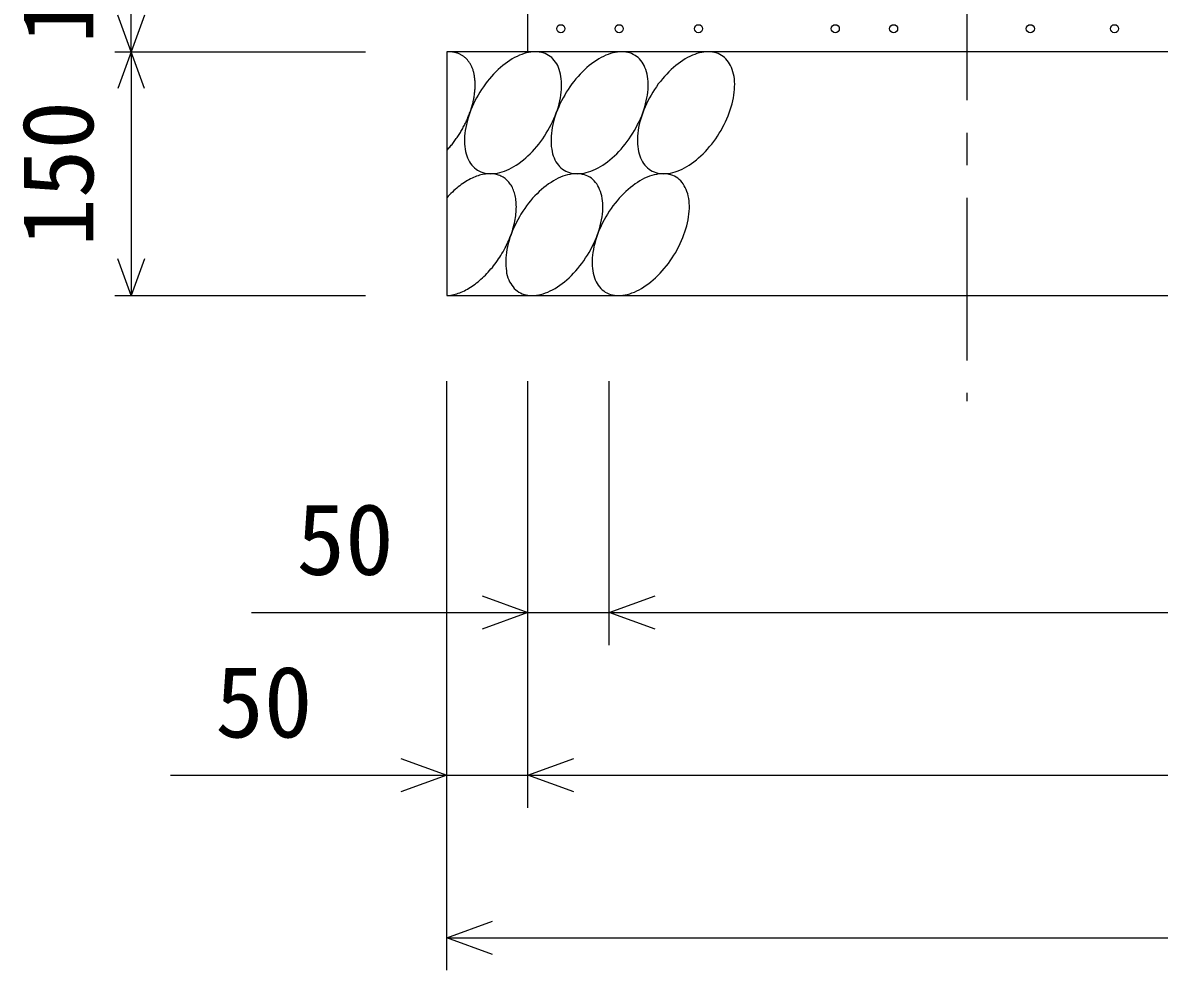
# Model space of a CAD drawing. Units: millimetres, scale not verified. Extents: x -16800 to 16800, y -5940 to 5940.
# Drawn here: x 8969 to 9668, y 2184 to 2766 of the extents above; entities that cross this region are included whole.
import ezdxf
from ezdxf.enums import TextEntityAlignment as Align

# ---------------------------------------------------------------- set-up
doc = ezdxf.new("R2010")
doc.units = ezdxf.units.MM
doc.header["$LTSCALE"] = 20
doc.linetypes.add('CHAIN1', pattern=[8, 5, -1, 1, -1])
for name, color, linetype, lineweight in [('0-0_DIM', 7, 'Continuous', 25), ('0-2_HATCH', 6, 'Continuous', 25), ('0-5_OUTLINE', 3, 'Continuous', 25)]:
    doc.layers.add(name, color=color, linetype=linetype, lineweight=lineweight)
doc.styles.add('ＭＳ ゴシック', font='')
doc.styles.get('ＭＳ ゴシック').set_extended_font_data('MS Gothic')

msp = doc.modelspace()

# ---------------------------------------------------------------- linework, layer by layer
at = {"layer": '0-0_DIM', "linetype": 'CHAIN1'}
msp.add_line((9550, 3618.77), (9550, 2533.77), dxfattribs=at)
at = {"layer": '0-0_DIM'}
for p, q in [((9035.8, 2748.62), (9035.8, 2848.62)), ((9025.8, 2748.62), (9180, 2748.62)), ((9035.8, 2748.62), (9035.8, 2598.62)), ((9025.8, 2598.62), (9180, 2598.62)), ((9230, 2183.61), (9230, 2545.95)), ((9280, 2283.61), (9280, 2545.95)), ((9330, 2383.61), (9330, 2545.95)), ((9110, 2403.61), (9330, 2403.61)), ((9330, 2403.61), (10120, 2403.61)), ((9060, 2303.61), (9280, 2303.61)), ((9280, 2303.61), (10170, 2303.61)), ((9230, 2203.61), (10220, 2203.61))]:
    msp.add_line(p, q, dxfattribs=at)
for points in [[(9044.01, 2771.17), (9035.8, 2748.62), (9027.59, 2771.17)], [(9044.01, 2726.07), (9035.8, 2748.62), (9027.59, 2726.07)], [(9044.01, 2621.17), (9035.8, 2598.62), (9027.59, 2621.17)], [(9251.81, 2413.87), (9280, 2403.61), (9251.81, 2393.34)], [(9358.19, 2393.34), (9330, 2403.61), (9358.19, 2413.87)], [(9201.81, 2313.87), (9230, 2303.61), (9201.81, 2293.34)], [(9308.19, 2293.34), (9280, 2303.61), (9308.19, 2313.87)], [(9258.19, 2193.34), (9230, 2203.61), (9258.19, 2213.87)]]:
    msp.add_lwpolyline(points, dxfattribs=at)
at = {"layer": '0-2_HATCH'}
for points in [[(9235.1, 2748.18), (9234.6, 2748.28), (9234.2, 2748.36), (9233.8, 2748.43), (9233.3, 2748.48), (9232.8, 2748.53), (9232.4, 2748.56), (9231.9, 2748.59), (9231.4, 2748.6), (9231, 2748.59), (9230.5, 2748.58), (9230, 2748.55)], [(9246.6, 2735.95), (9246.5, 2736.45), (9246.3, 2736.94), (9246.2, 2737.42), (9246, 2737.89), (9245.8, 2738.36), (9245.6, 2738.81), (9245.5, 2739.26), (9245.3, 2739.7), (9245, 2740.13), (9244.8, 2740.55), (9244.6, 2740.96), (9244.4, 2741.36), (9244.1, 2741.75), (9243.9, 2742.13), (9243.6, 2742.5), (9243.3, 2742.86), (9243.1, 2743.21), (9242.8, 2743.56), (9242.5, 2743.89), (9242.2, 2744.21), (9241.9, 2744.52), (9241.6, 2744.81), (9241.2, 2745.1), (9240.9, 2745.38), (9240.6, 2745.65), (9240.2, 2745.9), (9239.9, 2746.15), (9239.5, 2746.38), (9239.1, 2746.6), (9238.7, 2746.81), (9238.4, 2747.01), (9238, 2747.2), (9237.6, 2747.37), (9237.2, 2747.54), (9236.8, 2747.69), (9236.4, 2747.83), (9235.9, 2747.96), (9235.5, 2748.08), (9235.1, 2748.18)], [(9292.7, 2746.4), (9291.6, 2746.98), (9290.5, 2747.47), (9289.4, 2747.88), (9288.3, 2748.19), (9287, 2748.42), (9285.8, 2748.55), (9284.5, 2748.6), (9283.2, 2748.55), (9281.8, 2748.42), (9280.4, 2748.19), (9279, 2747.88), (9277.6, 2747.47), (9276.2, 2746.98), (9274.7, 2746.41), (9273.3, 2745.74), (9271.8, 2745), (9270.3, 2744.17), (9268.9, 2743.26), (9267.4, 2742.28), (9266, 2741.22), (9264.5, 2740.09), (9263.1, 2738.88), (9261.7, 2737.61), (9260.3, 2736.28), (9258.9, 2734.89), (9257.6, 2733.44), (9256.3, 2731.93), (9255, 2730.38), (9253.8, 2728.78), (9252.6, 2727.13), (9251.5, 2725.45), (9250.4, 2723.73), (9249.3, 2721.98), (9248.4, 2720.21), (9247.4, 2718.41), (9246.5, 2716.6), (9245.7, 2714.77), (9244.9, 2712.94), (9244.2, 2711.1)], [(9345.9, 2746.4), (9344.8, 2746.98), (9343.8, 2747.47), (9342.6, 2747.88), (9341.5, 2748.19), (9340.2, 2748.42), (9339, 2748.55), (9337.7, 2748.6), (9336.4, 2748.55), (9335, 2748.42), (9333.7, 2748.19), (9332.3, 2747.88), (9330.8, 2747.47), (9329.4, 2746.98), (9327.9, 2746.41), (9326.5, 2745.74), (9325, 2745), (9323.6, 2744.17), (9322.1, 2743.26), (9320.6, 2742.28), (9319.2, 2741.22), (9317.7, 2740.09), (9316.3, 2738.88), (9314.9, 2737.61), (9313.5, 2736.28), (9312.1, 2734.89), (9310.8, 2733.44), (9309.5, 2731.93), (9308.3, 2730.38), (9307, 2728.78), (9305.8, 2727.13), (9304.7, 2725.45), (9303.6, 2723.73), (9302.6, 2721.98), (9301.6, 2720.21), (9300.6, 2718.41), (9299.7, 2716.6), (9298.9, 2714.77), (9298.2, 2712.94), (9297.4, 2711.1)], [(9399.1, 2746.4), (9398, 2746.98), (9397, 2747.47), (9395.8, 2747.88), (9394.7, 2748.19), (9393.5, 2748.42), (9392.2, 2748.55), (9390.9, 2748.6), (9389.6, 2748.55), (9388.2, 2748.42), (9386.9, 2748.19), (9385.5, 2747.88), (9384, 2747.47), (9382.6, 2746.98), (9381.2, 2746.41), (9379.7, 2745.74), (9378.2, 2745), (9376.8, 2744.17), (9375.3, 2743.26), (9373.8, 2742.28), (9372.4, 2741.22), (9370.9, 2740.09), (9369.5, 2738.88), (9368.1, 2737.61), (9366.7, 2736.28), (9365.4, 2734.89), (9364, 2733.44), (9362.7, 2731.93), (9361.5, 2730.38), (9360.2, 2728.78), (9359, 2727.13), (9357.9, 2725.45), (9356.8, 2723.73), (9355.8, 2721.98), (9354.8, 2720.21), (9353.8, 2718.41), (9352.9, 2716.6), (9352.1, 2714.77), (9351.4, 2712.94), (9350.7, 2711.1)], [(9300.1, 2734.89), (9299.7, 2736.28), (9299.3, 2737.61), (9298.8, 2738.88), (9298.3, 2740.08), (9297.7, 2741.22), (9297, 2742.28), (9296.2, 2743.26), (9295.4, 2744.17), (9294.6, 2745), (9293.6, 2745.74), (9292.7, 2746.4)], [(9353.3, 2734.89), (9352.9, 2736.28), (9352.5, 2737.61), (9352, 2738.88), (9351.5, 2740.08), (9350.9, 2741.22), (9350.2, 2742.28), (9349.4, 2743.26), (9348.6, 2744.17), (9347.8, 2745), (9346.8, 2745.74), (9345.9, 2746.4)], [(9406.5, 2734.89), (9406.1, 2736.28), (9405.7, 2737.61), (9405.2, 2738.88), (9404.7, 2740.08), (9404.1, 2741.22), (9403.4, 2742.28), (9402.6, 2743.26), (9401.8, 2744.17), (9401, 2745), (9400.1, 2745.74), (9399.1, 2746.4)], [(9244.6, 2712.11), (9244.8, 2712.78), (9245, 2713.45), (9245.3, 2714.12), (9245.5, 2714.78), (9245.6, 2715.45), (9245.8, 2716.12), (9246, 2716.78), (9246.2, 2717.44), (9246.3, 2718.1), (9246.5, 2718.76), (9246.6, 2719.41), (9246.7, 2720.07), (9246.9, 2720.72), (9247, 2721.36), (9247.1, 2722.01), (9247.1, 2722.65), (9247.2, 2723.28), (9247.3, 2723.91), (9247.4, 2724.54), (9247.4, 2725.17), (9247.5, 2725.79), (9247.5, 2726.4), (9247.5, 2727.01), (9247.5, 2727.61), (9247.5, 2728.21), (9247.5, 2728.81), (9247.5, 2729.4), (9247.5, 2729.98), (9247.5, 2730.56), (9247.4, 2731.13), (9247.4, 2731.69), (9247.3, 2732.25), (9247.2, 2732.8), (9247.1, 2733.34), (9247.1, 2733.88), (9247, 2734.41), (9246.9, 2734.93), (9246.7, 2735.44), (9246.6, 2735.95)], [(9267, 2675.79), (9268.4, 2676.45), (9269.9, 2677.2), (9271.3, 2678.02), (9272.8, 2678.93), (9274.3, 2679.92), (9275.7, 2680.98), (9277.2, 2682.11), (9278.6, 2683.31), (9280, 2684.58), (9281.4, 2685.91), (9282.7, 2687.31), (9284.1, 2688.76), (9285.4, 2690.26), (9286.6, 2691.82), (9287.9, 2693.42), (9289.1, 2695.06), (9290.2, 2696.74), (9291.3, 2698.46), (9292.3, 2700.21), (9293.3, 2701.98), (9294.3, 2703.78), (9295.2, 2705.59), (9296, 2707.42), (9296.7, 2709.26), (9297.4, 2711.1), (9298.1, 2712.94), (9298.7, 2714.77), (9299.2, 2716.6), (9299.6, 2718.41), (9300, 2720.21), (9300.3, 2721.98), (9300.5, 2723.73), (9300.6, 2725.45), (9300.7, 2727.13), (9300.7, 2728.77), (9300.7, 2730.37), (9300.5, 2731.93), (9300.3, 2733.43), (9300.1, 2734.89)], [(9320.2, 2675.79), (9321.6, 2676.45), (9323.1, 2677.2), (9324.6, 2678.02), (9326, 2678.93), (9327.5, 2679.92), (9328.9, 2680.98), (9330.4, 2682.11), (9331.8, 2683.31), (9333.2, 2684.58), (9334.6, 2685.91), (9336, 2687.31), (9337.3, 2688.76), (9338.6, 2690.26), (9339.9, 2691.82), (9341.1, 2693.42), (9342.3, 2695.06), (9343.4, 2696.74), (9344.5, 2698.46), (9345.5, 2700.21), (9346.5, 2701.98), (9347.5, 2703.78), (9348.4, 2705.59), (9349.2, 2707.42), (9350, 2709.26), (9350.7, 2711.1), (9351.3, 2712.94), (9351.9, 2714.77), (9352.4, 2716.6), (9352.8, 2718.41), (9353.2, 2720.21), (9353.5, 2721.98), (9353.7, 2723.73), (9353.9, 2725.45), (9353.9, 2727.13), (9353.9, 2728.77), (9353.9, 2730.37), (9353.8, 2731.93), (9353.6, 2733.43), (9353.3, 2734.89)], [(9373.4, 2675.79), (9374.8, 2676.45), (9376.3, 2677.2), (9377.8, 2678.02), (9379.2, 2678.93), (9380.7, 2679.92), (9382.1, 2680.98), (9383.6, 2682.11), (9385, 2683.31), (9386.4, 2684.58), (9387.8, 2685.91), (9389.2, 2687.31), (9390.5, 2688.76), (9391.8, 2690.26), (9393.1, 2691.82), (9394.3, 2693.42), (9395.5, 2695.06), (9396.6, 2696.74), (9397.7, 2698.46), (9398.8, 2700.21), (9399.8, 2701.98), (9400.7, 2703.78), (9401.6, 2705.59), (9402.4, 2707.42), (9403.2, 2709.26), (9403.9, 2711.1), (9404.5, 2712.94), (9405.1, 2714.77), (9405.6, 2716.6), (9406, 2718.41), (9406.4, 2720.21), (9406.7, 2721.98), (9406.9, 2723.73), (9407.1, 2725.45), (9407.1, 2727.13), (9407.2, 2728.77), (9407.1, 2730.37), (9407, 2731.93), (9406.8, 2733.43), (9406.5, 2734.89)], [(9230, 2687.8), (9230.5, 2688.33), (9231, 2688.86), (9231.4, 2689.41), (9231.9, 2689.96), (9232.4, 2690.51), (9232.8, 2691.08), (9233.3, 2691.65), (9233.8, 2692.22), (9234.2, 2692.81), (9234.6, 2693.39), (9235.1, 2693.99), (9235.5, 2694.59), (9235.9, 2695.19), (9236.4, 2695.8), (9236.8, 2696.42), (9237.2, 2697.04), (9237.6, 2697.66), (9238, 2698.29), (9238.4, 2698.92), (9238.7, 2699.56), (9239.1, 2700.2), (9239.5, 2700.84), (9239.9, 2701.49), (9240.2, 2702.14), (9240.6, 2702.79), (9240.9, 2703.44), (9241.2, 2704.1), (9241.6, 2704.76), (9241.9, 2705.42), (9242.2, 2706.09), (9242.5, 2706.75), (9242.8, 2707.42), (9243.1, 2708.09), (9243.3, 2708.76), (9243.6, 2709.43), (9243.9, 2710.1), (9244.1, 2710.77), (9244.4, 2711.44), (9244.6, 2712.11)], [(9244.2, 2711.1), (9243.6, 2709.26), (9243, 2707.42), (9242.5, 2705.6), (9242.1, 2703.78), (9241.7, 2701.99), (9241.4, 2700.21), (9241.2, 2698.47), (9241, 2696.75), (9241, 2695.07), (9240.9, 2693.42), (9241, 2691.82), (9241.1, 2690.26), (9241.3, 2688.76), (9241.6, 2687.31), (9242, 2685.91), (9242.4, 2684.58), (9242.9, 2683.31), (9243.4, 2682.11), (9244, 2680.98), (9244.7, 2679.92), (9245.5, 2678.93), (9246.3, 2678.03), (9247.1, 2677.2), (9248.1, 2676.45), (9249, 2675.79), (9250.1, 2675.21), (9251.1, 2674.72), (9252.3, 2674.32), (9253.4, 2674), (9254.7, 2673.78), (9255.9, 2673.64), (9257.2, 2673.6), (9258.5, 2673.64), (9259.9, 2673.78), (9261.2, 2674), (9262.6, 2674.32), (9264.1, 2674.72), (9265.5, 2675.21), (9267, 2675.79)], [(9297.4, 2711.1), (9296.8, 2709.26), (9296.2, 2707.42), (9295.7, 2705.6), (9295.3, 2703.78), (9294.9, 2701.99), (9294.6, 2700.21), (9294.4, 2698.47), (9294.3, 2696.75), (9294.2, 2695.07), (9294.2, 2693.42), (9294.2, 2691.82), (9294.3, 2690.26), (9294.6, 2688.76), (9294.8, 2687.31), (9295.2, 2685.91), (9295.6, 2684.58), (9296.1, 2683.31), (9296.6, 2682.11), (9297.2, 2680.98), (9297.9, 2679.92), (9298.7, 2678.93), (9299.5, 2678.03), (9300.3, 2677.2), (9301.3, 2676.45), (9302.2, 2675.79), (9303.3, 2675.21), (9304.3, 2674.72), (9305.5, 2674.32), (9306.6, 2674), (9307.9, 2673.78), (9309.1, 2673.64), (9310.4, 2673.6), (9311.7, 2673.64), (9313.1, 2673.78), (9314.5, 2674), (9315.9, 2674.32), (9317.3, 2674.72), (9318.7, 2675.21), (9320.2, 2675.79)], [(9350.7, 2711.1), (9350, 2709.26), (9349.4, 2707.42), (9348.9, 2705.6), (9348.5, 2703.78), (9348.1, 2701.99), (9347.8, 2700.21), (9347.6, 2698.47), (9347.5, 2696.75), (9347.4, 2695.07), (9347.4, 2693.42), (9347.4, 2691.82), (9347.6, 2690.26), (9347.8, 2688.76), (9348, 2687.31), (9348.4, 2685.91), (9348.8, 2684.58), (9349.3, 2683.31), (9349.8, 2682.11), (9350.4, 2680.98), (9351.1, 2679.92), (9351.9, 2678.93), (9352.7, 2678.03), (9353.5, 2677.2), (9354.5, 2676.45), (9355.4, 2675.79), (9356.5, 2675.21), (9357.6, 2674.72), (9358.7, 2674.32), (9359.9, 2674), (9361.1, 2673.78), (9362.3, 2673.64), (9363.6, 2673.6), (9364.9, 2673.64), (9366.3, 2673.78), (9367.7, 2674), (9369.1, 2674.32), (9370.5, 2674.72), (9371.9, 2675.21), (9373.4, 2675.79)], [(9270, 2665.84), (9269.6, 2666.55), (9269.1, 2667.22), (9268.7, 2667.87), (9268.2, 2668.48), (9267.6, 2669.06), (9267.1, 2669.61), (9266.5, 2670.12), (9265.9, 2670.61), (9265.3, 2671.05), (9264.7, 2671.46), (9264, 2671.84), (9263.4, 2672.18), (9262.7, 2672.49), (9261.9, 2672.76), (9261.2, 2672.99), (9260.4, 2673.18), (9259.7, 2673.34), (9258.9, 2673.46), (9258.1, 2673.55), (9257.2, 2673.6), (9256.4, 2673.61), (9255.6, 2673.58), (9254.7, 2673.51), (9253.8, 2673.41), (9252.9, 2673.27), (9252, 2673.1), (9251.1, 2672.88), (9250.2, 2672.63), (9249.3, 2672.35), (9248.4, 2672.03), (9247.5, 2671.67), (9246.5, 2671.28), (9245.6, 2670.85), (9244.6, 2670.39), (9243.7, 2669.89), (9242.8, 2669.36), (9241.8, 2668.8), (9240.9, 2668.2), (9239.9, 2667.57)], [(9318, 2671.41), (9316.9, 2671.99), (9315.9, 2672.48), (9314.7, 2672.89), (9313.6, 2673.2), (9312.4, 2673.43), (9311.1, 2673.56), (9309.8, 2673.61), (9308.5, 2673.56), (9307.1, 2673.43), (9305.8, 2673.2), (9304.4, 2672.89), (9302.9, 2672.48), (9301.5, 2671.99), (9300.1, 2671.42), (9298.6, 2670.75), (9297.1, 2670.01), (9295.7, 2669.18), (9294.2, 2668.27), (9292.7, 2667.29), (9291.3, 2666.23), (9289.8, 2665.1), (9288.4, 2663.89), (9287, 2662.62), (9285.6, 2661.29), (9284.3, 2659.9), (9282.9, 2658.45), (9281.6, 2656.94), (9280.4, 2655.39), (9279.1, 2653.79), (9278, 2652.14), (9276.8, 2650.46), (9275.7, 2648.74), (9274.7, 2646.99), (9273.7, 2645.22), (9272.7, 2643.42), (9271.9, 2641.61), (9271, 2639.78), (9270.3, 2637.95), (9269.6, 2636.11)], [(9325.4, 2659.89), (9325, 2661.29), (9324.6, 2662.62), (9324.1, 2663.89), (9323.6, 2665.09), (9323, 2666.23), (9322.3, 2667.29), (9321.5, 2668.27), (9320.7, 2669.18), (9319.9, 2670.01), (9319, 2670.75), (9318, 2671.41)], [(9371.2, 2671.41), (9370.2, 2671.99), (9369.1, 2672.48), (9368, 2672.89), (9366.8, 2673.2), (9365.6, 2673.43), (9364.3, 2673.56), (9363, 2673.61), (9361.7, 2673.56), (9360.4, 2673.43), (9359, 2673.2), (9357.6, 2672.89), (9356.2, 2672.48), (9354.7, 2671.99), (9353.3, 2671.42), (9351.8, 2670.75), (9350.3, 2670.01), (9348.9, 2669.18), (9347.4, 2668.27), (9345.9, 2667.29), (9344.5, 2666.23), (9343, 2665.1), (9341.6, 2663.89), (9340.2, 2662.62), (9338.8, 2661.29), (9337.5, 2659.9), (9336.1, 2658.45), (9334.8, 2656.94), (9333.6, 2655.39), (9332.3, 2653.79), (9331.2, 2652.14), (9330, 2650.46), (9328.9, 2648.74), (9327.9, 2646.99), (9326.9, 2645.22), (9325.9, 2643.42), (9325.1, 2641.61), (9324.2, 2639.78), (9323.5, 2637.95), (9322.8, 2636.11)], [(9378.6, 2659.89), (9378.3, 2661.29), (9377.8, 2662.62), (9377.4, 2663.89), (9376.8, 2665.09), (9376.2, 2666.23), (9375.5, 2667.29), (9374.8, 2668.27), (9374, 2669.18), (9373.1, 2670.01), (9372.2, 2670.75), (9371.2, 2671.41)], [(9239.9, 2667.57), (9239, 2666.91), (9238.1, 2666.22), (9237.1, 2665.5), (9236.2, 2664.76), (9235.3, 2663.98), (9234.4, 2663.17), (9233.5, 2662.34), (9232.6, 2661.48), (9231.7, 2660.6), (9230.9, 2659.69), (9230, 2658.76)], [(9264, 2624.5), (9264.7, 2625.63), (9265.3, 2626.77), (9265.9, 2627.92), (9266.5, 2629.08), (9267.1, 2630.25), (9267.6, 2631.42), (9268.2, 2632.59), (9268.7, 2633.77), (9269.1, 2634.95), (9269.6, 2636.14), (9270, 2637.32), (9270.4, 2638.5), (9270.7, 2639.68), (9271.1, 2640.86), (9271.4, 2642.03), (9271.7, 2643.19), (9271.9, 2644.35), (9272.1, 2645.5), (9272.3, 2646.64), (9272.5, 2647.77), (9272.6, 2648.89), (9272.7, 2649.99), (9272.8, 2651.09), (9272.8, 2652.16), (9272.9, 2653.22), (9272.8, 2654.27), (9272.8, 2655.29), (9272.7, 2656.3), (9272.6, 2657.29), (9272.5, 2658.25), (9272.3, 2659.2), (9272.1, 2660.12), (9271.9, 2661.01), (9271.7, 2661.88), (9271.4, 2662.73), (9271.1, 2663.55), (9270.7, 2664.34), (9270.4, 2665.11), (9270, 2665.84)], [(9292.3, 2600.8), (9293.7, 2601.46), (9295.2, 2602.21), (9296.7, 2603.03), (9298.1, 2603.94), (9299.6, 2604.93), (9301, 2605.99), (9302.5, 2607.12), (9303.9, 2608.32), (9305.3, 2609.59), (9306.7, 2610.92), (9308.1, 2612.32), (9309.4, 2613.77), (9310.7, 2615.27), (9312, 2616.83), (9313.2, 2618.43), (9314.4, 2620.07), (9315.5, 2621.75), (9316.6, 2623.47), (9317.7, 2625.22), (9318.7, 2626.99), (9319.6, 2628.79), (9320.5, 2630.6), (9321.3, 2632.43), (9322.1, 2634.26), (9322.8, 2636.1), (9323.4, 2637.94), (9324, 2639.78), (9324.5, 2641.61), (9324.9, 2643.42), (9325.3, 2645.22), (9325.6, 2646.99), (9325.8, 2648.74), (9326, 2650.46), (9326.1, 2652.14), (9326.1, 2653.78), (9326, 2655.38), (9325.9, 2656.94), (9325.7, 2658.44), (9325.4, 2659.89)], [(9345.5, 2600.8), (9346.9, 2601.46), (9348.4, 2602.21), (9349.9, 2603.03), (9351.3, 2603.94), (9352.8, 2604.93), (9354.3, 2605.99), (9355.7, 2607.12), (9357.1, 2608.32), (9358.5, 2609.59), (9359.9, 2610.92), (9361.3, 2612.32), (9362.6, 2613.77), (9363.9, 2615.27), (9365.2, 2616.83), (9366.4, 2618.43), (9367.6, 2620.07), (9368.7, 2621.75), (9369.8, 2623.47), (9370.9, 2625.22), (9371.9, 2626.99), (9372.8, 2628.79), (9373.7, 2630.6), (9374.5, 2632.43), (9375.3, 2634.26), (9376, 2636.1), (9376.6, 2637.94), (9377.2, 2639.78), (9377.7, 2641.61), (9378.1, 2643.42), (9378.5, 2645.22), (9378.8, 2646.99), (9379, 2648.74), (9379.2, 2650.46), (9379.3, 2652.14), (9379.3, 2653.78), (9379.2, 2655.38), (9379.1, 2656.94), (9378.9, 2658.44), (9378.6, 2659.89)], [(9269.6, 2636.11), (9268.9, 2634.27), (9268.4, 2632.43), (9267.8, 2630.61), (9267.4, 2628.79), (9267, 2627), (9266.7, 2625.22), (9266.5, 2623.47), (9266.4, 2621.76), (9266.3, 2620.07), (9266.3, 2618.43), (9266.3, 2616.83), (9266.5, 2615.27), (9266.7, 2613.77), (9266.9, 2612.32), (9267.3, 2610.92), (9267.7, 2609.59), (9268.2, 2608.32), (9268.7, 2607.12), (9269.4, 2605.99), (9270, 2604.93), (9270.8, 2603.94), (9271.6, 2603.04), (9272.5, 2602.21), (9273.4, 2601.46), (9274.3, 2600.8), (9275.4, 2600.22), (9276.5, 2599.73), (9277.6, 2599.33), (9278.8, 2599.01), (9280, 2598.79), (9281.2, 2598.65), (9282.5, 2598.61), (9283.8, 2598.65), (9285.2, 2598.79), (9286.6, 2599.01), (9288, 2599.33), (9289.4, 2599.73), (9290.8, 2600.22), (9292.3, 2600.8)], [(9322.8, 2636.11), (9322.1, 2634.27), (9321.6, 2632.43), (9321.1, 2630.61), (9320.6, 2628.79), (9320.3, 2627), (9320, 2625.22), (9319.7, 2623.47), (9319.6, 2621.76), (9319.5, 2620.07), (9319.5, 2618.43), (9319.5, 2616.83), (9319.7, 2615.27), (9319.9, 2613.77), (9320.1, 2612.32), (9320.5, 2610.92), (9320.9, 2609.59), (9321.4, 2608.32), (9321.9, 2607.12), (9322.6, 2605.99), (9323.2, 2604.93), (9324, 2603.94), (9324.8, 2603.04), (9325.7, 2602.21), (9326.6, 2601.46), (9327.6, 2600.8), (9328.6, 2600.22), (9329.7, 2599.73), (9330.8, 2599.33), (9332, 2599.01), (9333.2, 2598.79), (9334.4, 2598.65), (9335.7, 2598.61), (9337, 2598.65), (9338.4, 2598.79), (9339.8, 2599.01), (9341.2, 2599.33), (9342.6, 2599.73), (9344, 2600.22), (9345.5, 2600.8)], [(9230, 2598.62), (9230.9, 2598.67), (9231.7, 2598.75), (9232.6, 2598.88), (9233.5, 2599.04), (9234.4, 2599.24), (9235.3, 2599.47), (9236.2, 2599.74), (9237.1, 2600.05), (9238.1, 2600.39), (9239, 2600.77), (9239.9, 2601.18), (9240.9, 2601.63), (9241.8, 2602.11), (9242.8, 2602.63), (9243.7, 2603.18), (9244.6, 2603.76), (9245.6, 2604.38), (9246.5, 2605.02), (9247.5, 2605.7), (9248.4, 2606.41), (9249.3, 2607.15), (9250.2, 2607.91), (9251.1, 2608.71), (9252, 2609.53), (9252.9, 2610.37), (9253.8, 2611.25), (9254.7, 2612.14), (9255.6, 2613.07), (9256.4, 2614.01), (9257.2, 2614.98), (9258.1, 2615.97), (9258.9, 2616.97), (9259.7, 2618), (9260.4, 2619.04), (9261.2, 2620.11), (9261.9, 2621.18), (9262.7, 2622.28), (9263.4, 2623.38), (9264, 2624.5)]]:
    msp.add_lwpolyline(points, dxfattribs=at)
for centre in [(9300.22, 2762.77), (9336.11, 2762.77), (9384.97, 2762.77), (9469.08, 2762.77), (9504.97, 2762.77), (9589.08, 2762.77), (9640.92, 2762.77)]:
    msp.add_circle(centre, 2.5, dxfattribs=at)
at = {"layer": '0-5_OUTLINE'}
for p, q in [((9280, 2748.62), (9280, 2848.62)), ((10220, 2748.62), (9230, 2748.62)), ((9230, 2748.62), (9230, 2598.62))]:
    msp.add_line(p, q, dxfattribs=at)
msp.add_lwpolyline([(9230, 2598.62), (10220, 2598.62), (10220, 2748.62)], dxfattribs=at)

# ---------------------------------------------------------------- texts
at = {"layer": '0-0_DIM', "style": 'ＭＳ ゴシック'}
for s, p in [('100', (9025.8, 2753.62)), ('150', (9025.8, 2628.62))]:
    msp.add_text(s, height=43.99, rotation=90, dxfattribs=at).set_placement(p, align=Align.BOTTOM_LEFT)
for p in [(9137.56, 2413.61), (9087.56, 2313.61)]:
    msp.add_text('50', height=43.99, dxfattribs=at).set_placement(p, align=Align.BOTTOM_LEFT)

doc.saveas('drawing.dxf')
